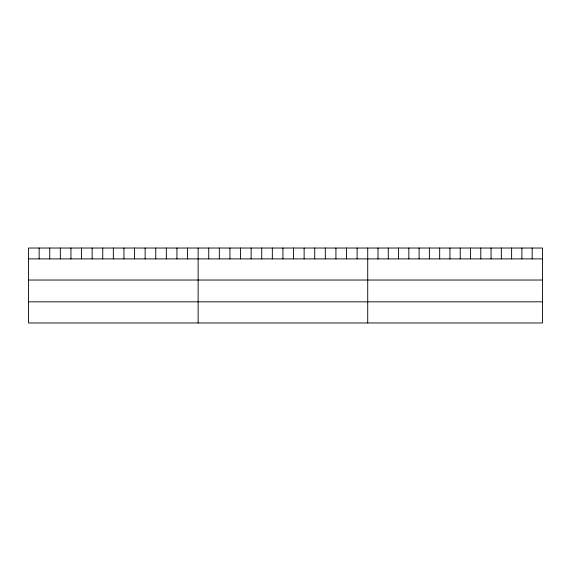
<?xml version="1.0" encoding="UTF-8"?>
<svg xmlns="http://www.w3.org/2000/svg" width="571" height="571" viewBox="0 0 571 571"><rect width="100%" height="100%" fill="white"/><g stroke="black" fill="none" stroke-linecap="round" stroke-linejoin="round"><path stroke-width="0.86" d="M542.45 258.891L542.45 322.965L28.55 322.965L28.55 248.035L542.45 248.035L542.45 258.891L28.55 258.891M28.55 280.033L542.45 280.033M28.55 301.823L542.45 301.823M532.172 248.035L532.172 258.891M521.894 248.035L521.894 258.891M511.616 248.035L511.616 258.891M501.338 248.035L501.338 258.891M491.06 248.035L491.06 258.891M480.782 248.035L480.782 258.891M470.504 248.035L470.504 258.891M460.226 248.035L460.226 258.891M449.948 248.035L449.948 258.891M439.67 248.035L439.67 258.891M429.392 248.035L429.392 258.891M419.114 248.035L419.114 258.891M408.836 248.035L408.836 258.891M398.558 248.035L398.558 258.891M388.28 248.035L388.28 258.891M378.002 248.035L378.002 258.891M367.724 248.035L367.724 322.965M357.125 248.035L357.125 258.891M346.526 248.035L346.526 258.891M335.926 248.035L335.926 258.891M325.327 248.035L325.327 258.891M314.728 248.035L314.728 258.891M304.129 248.035L304.129 258.891M293.53 248.035L293.53 258.891M282.93 248.035L282.93 258.891M272.331 248.035L272.331 258.891M261.732 248.035L261.732 258.891M251.133 248.035L251.133 258.891M240.534 248.035L240.534 258.891M229.935 248.035L229.935 258.891M219.335 248.035L219.335 258.891M208.736 248.035L208.736 258.891M198.137 248.035L198.137 322.965M187.538 248.035L187.538 258.891M176.939 248.035L176.939 258.891M166.339 248.035L166.339 258.891M155.74 248.035L155.74 258.891M145.141 248.035L145.141 258.891M134.542 248.035L134.542 258.891M123.943 248.035L123.943 258.891M113.344 248.035L113.344 258.891M102.744 248.035L102.744 258.891M92.145 248.035L92.145 258.891M81.546 248.035L81.546 258.891M70.947 248.035L70.947 258.891M60.348 248.035L60.348 258.891M49.748 248.035L49.748 258.891M39.149 248.035L39.149 258.891"/></g></svg>
